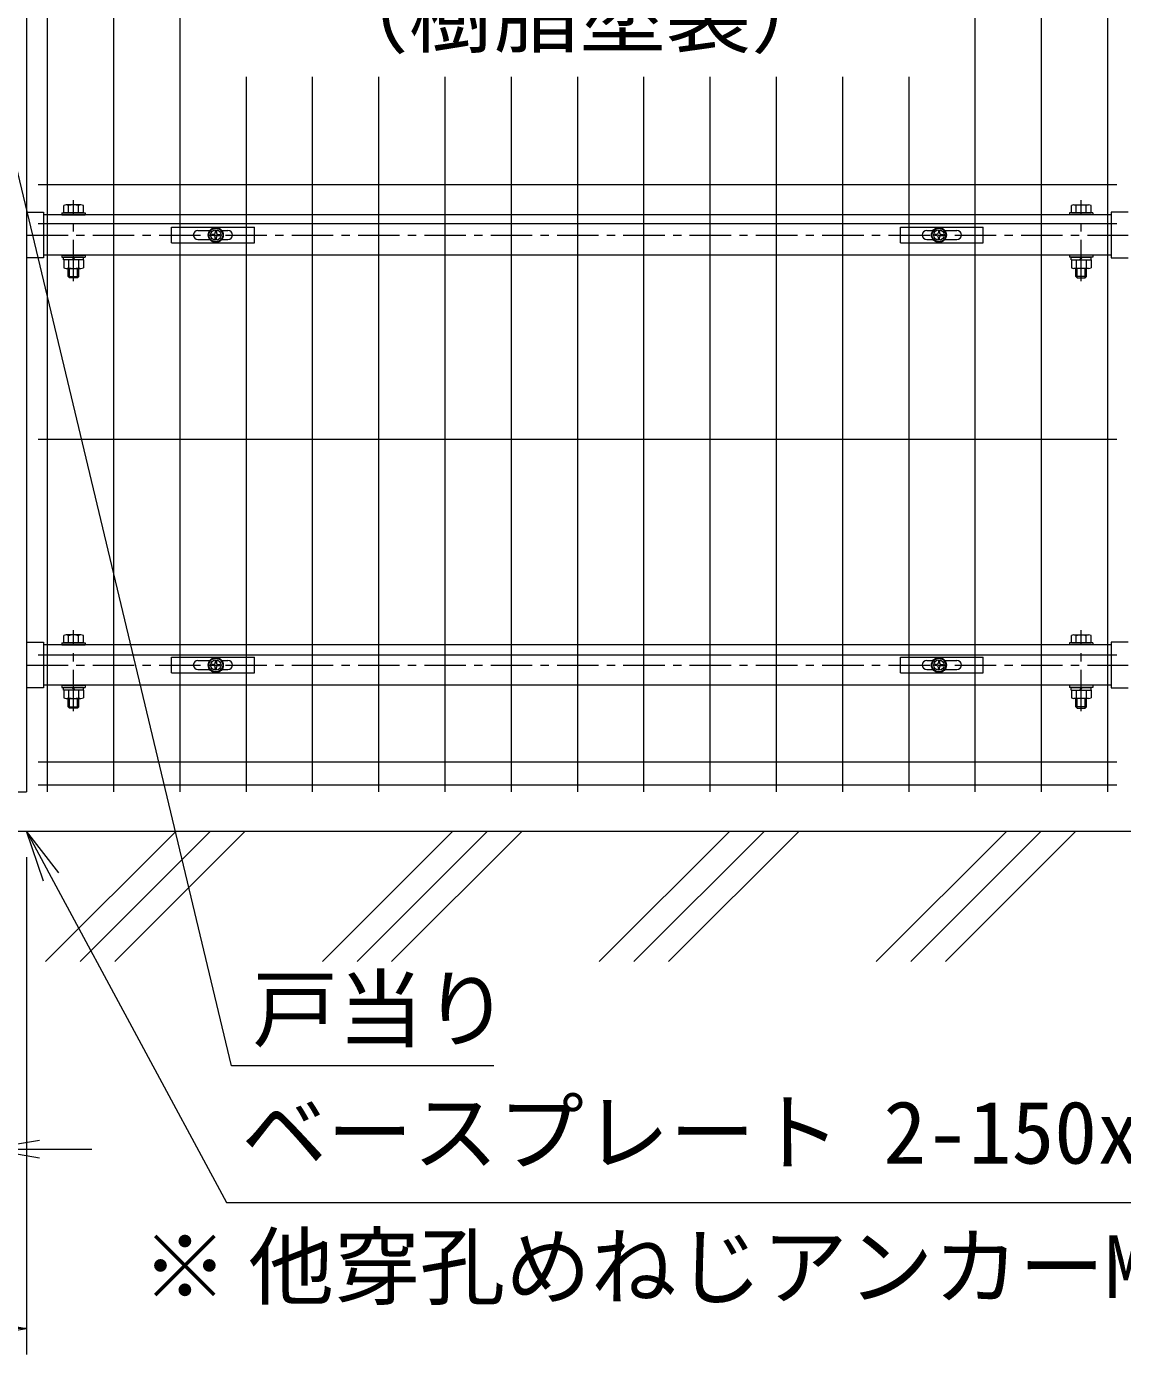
# Model space of a CAD drawing. Units: millimetres, scale not verified. Extents: x -4200 to 4200, y -2970 to 2970.
# Drawn here: x -3269 to -2429, y -251 to 767 of the extents above; entities that cross this region are included whole.
import ezdxf
from ezdxf.enums import TextEntityAlignment as Align

# ---------------------------------------------------------------- set-up
doc = ezdxf.new("R2010")
doc.units = ezdxf.units.MM
doc.header["$LTSCALE"] = 20
doc.linetypes.add('USER1', pattern=[50.8, 31.75, -6.35, 6.35, -6.35])
for name, color, linetype, lineweight in [('0-0_D-STR-TXT', 7, 'Continuous', 9), ('0-1_D-STR1', 1, 'Continuous', 18), ('0-2_D-STR-DIM', 7, 'Continuous', 9), ('0-3_0', 7, 'Continuous', 9), ('0-5_D-STR3', 3, 'Continuous', 13), ('0-6_Defpoints', 6, 'Continuous', 18), ('0-7_D-BMK', 2, 'USER1', 13), ('0-8_D-STR2', 7, 'Continuous', 9), ('0-B_D-DCR-HCH', 7, 'Continuous', 9), ('0-C_D-BGD', 7, 'Continuous', 9)]:
    doc.layers.add(name, color=color, linetype=linetype, lineweight=lineweight)
doc.styles.add('ＭＳ ゴシック', font='')
doc.styles.get('ＭＳ ゴシック').set_extended_font_data('MS Gothic')

# ---------------------------------------------------------------- blocks, each defined once
blk = doc.blocks.new('U59')
at = {"layer": '0-1_D-STR1'}
for p, q in [((1000, 18300), (1000, 600)), ((1000, 9484), (1260, 9484)), ((1260, 9484), (1260, 8786)), ((17620, 9445), (1260, 9445)), ((17620, 9484), (17620, 8786)), ((17880, 9484), (17620, 9484)), ((1260, 8786), (1000, 8786)), ((17620, 8825), (1260, 8825)), ((17620, 8786), (17880, 8786)), ((1260, 2893), (1260, 2195)), ((17620, 2854), (1260, 2854)), ((17880, 2893), (17620, 2893)), ((17620, 2893), (17620, 2195)), ((1260, 2195), (1000, 2195)), ((17620, 2234), (1260, 2234)), ((200, 600), (1000, 600))]:
    blk.add_line(p, q, dxfattribs=at)
for points in [[(1000, 2893), (1260, 2893), (1260, 2195)], [(17620, 2893), (17620, 2195), (17880, 2195)]]:
    blk.add_lwpolyline(points, dxfattribs=at)
at = {"layer": '0-5_D-STR3'}
for p, q in [((1570, 9477), (1570, 9586)), ((1832.5, 9597.1), (1607.5, 9597.1)), ((1645, 9477), (1645, 9586)), ((1795, 9477), (1795, 9586)), ((1870, 9477), (1870, 9586)), ((17009.9, 9477), (17009.9, 9586)), ((17047.4, 9597.1), (17272.5, 9597.1)), ((17085, 9477), (17085, 9586)), ((17235, 9477), (17235, 9586)), ((17310, 9477), (17310, 9586)), ((1540, 9477), (1540, 9445)), ((1540, 9477), (1900, 9477)), ((1540, 9445), (1900, 9445)), ((1870, 9477), (1570, 9477)), ((1900, 9477), (1900, 9445)), ((16980, 9477), (16980, 9445)), ((17340, 9477), (16980, 9477)), ((17340, 9445), (16980, 9445)), ((17009.9, 9477), (17310, 9477)), ((17340, 9477), (17340, 9445)), ((1540, 8825), (1540, 8793)), ((1540, 8825), (1900, 8825)), ((1540, 8793), (1900, 8793)), ((1570, 8753), (1570, 8634)), ((1645, 8753), (1645, 8634)), ((1727.5, 8753), (1704.4, 8793)), ((1741.4, 8753), (1718.3, 8793)), ((1795, 8753), (1795, 8634)), ((1870, 8753), (1870, 8634)), ((1900, 8825), (1900, 8793)), ((16980, 8825), (16980, 8793)), ((17340, 8825), (16980, 8825)), ((17340, 8793), (16980, 8793)), ((17009.9, 8753), (17009.9, 8634)), ((17085, 8753), (17085, 8634)), ((17138.6, 8753), (17161.7, 8793)), ((17152.5, 8753), (17175.6, 8793)), ((17235, 8753), (17235, 8634)), ((17310, 8753), (17310, 8634)), ((17340, 8825), (17340, 8793)), ((1607.5, 8623), (1832.5, 8623)), ((1640, 8497), (1640, 8623)), ((1660, 8477), (1660, 8623)), ((1780, 8477), (1780, 8623)), ((1800, 8497), (1800, 8623)), ((17272.5, 8623), (17047.4, 8623)), ((17080, 8497), (17080, 8623)), ((17100, 8477), (17100, 8623)), ((17220, 8477), (17220, 8623)), ((17240, 8497), (17240, 8623)), ((1640, 8497), (1660, 8477)), ((1640, 8497), (1800, 8497)), ((1780, 8477), (1660, 8477)), ((1780, 8477), (1800, 8497)), ((17100, 8477), (17080, 8497)), ((17240, 8497), (17080, 8497)), ((17100, 8477), (17220, 8477)), ((17240, 8497), (17220, 8477)), ((1540, 2886), (1540, 2854)), ((1540, 2886), (1900, 2886)), ((1540, 2854), (1900, 2854)), ((1570, 2886), (1570, 2995)), ((1870, 2886), (1570, 2886)), ((1832.5, 3006.1), (1607.5, 3006.1)), ((1645, 2886), (1645, 2995)), ((1795, 2886), (1795, 2995)), ((1870, 2886), (1870, 2995)), ((1900, 2886), (1900, 2854)), ((16980, 2886), (16980, 2854)), ((17340, 2886), (16980, 2886)), ((17340, 2854), (16980, 2854)), ((17009.9, 2886), (17009.9, 2995)), ((17009.9, 2886), (17310, 2886)), ((17047.4, 3006.1), (17272.5, 3006.1)), ((17085, 2886), (17085, 2995)), ((17235, 2886), (17235, 2995)), ((17310, 2886), (17310, 2995)), ((17340, 2886), (17340, 2854)), ((1540, 2234), (1540, 2202)), ((1540, 2234), (1900, 2234)), ((1540, 2202), (1900, 2202)), ((1570, 2162), (1570, 2043)), ((1645, 2162), (1645, 2043)), ((1727.5, 2162), (1704.4, 2202)), ((1741.4, 2162), (1718.3, 2202)), ((1795, 2162), (1795, 2043)), ((1870, 2162), (1870, 2043)), ((1900, 2234), (1900, 2202)), ((16980, 2234), (16980, 2202)), ((17340, 2234), (16980, 2234)), ((17340, 2202), (16980, 2202)), ((17009.9, 2162), (17009.9, 2043)), ((17085, 2162), (17085, 2043)), ((17138.6, 2162), (17161.7, 2202)), ((17152.5, 2162), (17175.6, 2202)), ((17235, 2162), (17235, 2043)), ((17310, 2162), (17310, 2043)), ((17340, 2234), (17340, 2202)), ((1607.5, 2032), (1832.5, 2032)), ((1640, 1906), (1640, 2032)), ((1640, 1906), (1660, 1886)), ((1640, 1906), (1800, 1906)), ((1660, 1886), (1660, 2032)), ((1780, 1886), (1660, 1886)), ((1780, 1886), (1780, 2032)), ((1780, 1886), (1800, 1906)), ((1800, 1906), (1800, 2032)), ((17272.5, 2032), (17047.4, 2032)), ((17080, 1906), (17080, 2032)), ((17100, 1886), (17080, 1906)), ((17240, 1906), (17080, 1906)), ((17100, 1886), (17100, 2032)), ((17100, 1886), (17220, 1886)), ((17220, 1886), (17220, 2032)), ((17240, 1906), (17220, 1886)), ((17240, 1906), (17240, 2032))]:
    blk.add_line(p, q, dxfattribs=at)
for points in [[(1874, 8753), (1566, 8753), (1566, 8793)], [(1874, 8753), (1874, 8793), (1566, 8793)], [(17006, 8753), (17314, 8753), (17314, 8793)], [(17006, 8753), (17006, 8793), (17314, 8793)], [(1874, 2162), (1566, 2162), (1566, 2202)], [(1874, 2162), (1874, 2202), (1566, 2202)], [(17006, 2162), (17314, 2162), (17314, 2202)], [(17006, 2162), (17006, 2202), (17314, 2202)]]:
    blk.add_lwpolyline(points, dxfattribs=at)
for centre, radius, start, end in [((1607.5, 9528), 69.1, 57.13278, 122.86722), ((1720, 9337.2), 259.8, 73.22135, 106.77865), ((1832.5, 9528), 69.1, 57.13278, 122.86722), ((17047.4, 9528), 69.1, 57.13278, 122.86722), ((17160, 9337.2), 259.8, 73.22135, 106.77865), ((17272.5, 9528), 69.1, 57.13278, 122.86722), ((1607.5, 8692.1), 69.1, 237.13278, 302.86722), ((1720, 8882.8), 259.8, 253.22135, 286.77865), ((1832.5, 8692.1), 69.1, 237.13278, 302.86722), ((17047.4, 8692.1), 69.1, 237.13278, 302.86722), ((17160, 8882.8), 259.8, 253.22135, 286.77865), ((17272.5, 8692.1), 69.1, 237.13278, 302.86722), ((1607.5, 2937), 69.1, 57.13278, 122.86722), ((1720, 2746.2), 259.8, 73.22135, 106.77865), ((1832.5, 2937), 69.1, 57.13278, 122.86722), ((17047.4, 2937), 69.1, 57.13278, 122.86722), ((17160, 2746.2), 259.8, 73.22135, 106.77865), ((17272.5, 2937), 69.1, 57.13278, 122.86722), ((1607.5, 2101.1), 69.1, 237.13278, 302.86722), ((1720, 2291.8), 259.8, 253.22135, 286.77865), ((1832.5, 2101.1), 69.1, 237.13278, 302.86722), ((17047.4, 2101.1), 69.1, 237.13278, 302.86722), ((17160, 2291.8), 259.8, 253.22135, 286.77865), ((17272.5, 2101.1), 69.1, 237.13278, 302.86722)]:
    blk.add_arc(centre, radius, start, end, dxfattribs=at)
at = {"layer": '0-6_Defpoints'}
for centre in [(3900, 9135), (14980, 9135), (3900, 2544), (14980, 2544)]:
    blk.add_circle(centre, 80, dxfattribs=at)
at = {"layer": '0-7_D-BMK'}
for p, q in [((1720, 8428), (1720, 9669.8)), ((17160, 8428), (17160, 9669.8)), ((1000, 9135), (17880, 9135)), ((1720, 1837), (1720, 3078.8)), ((17160, 1837), (17160, 3078.8)), ((1000, 2544), (17880, 2544))]:
    blk.add_line(p, q, dxfattribs=at)
blk = doc.blocks.new('A$C1aa64d16')
at = {"layer": '0-5_D-STR3'}
for p, q in [((-679.7, 120), (590.3, 120)), ((-679.7, -120), (-679.7, 120)), ((-274.7, 70), (-91.2, 70)), ((-37.1, 8.4), (-63, 7.9)), ((-63, 7.9), (-63, -7.9)), ((-7.9, 63), (-8.4, 37.1)), ((-7.9, 63), (7.9, 63)), ((7.9, 63), (8.4, 37.1)), ((37.1, 8.4), (63, 7.9)), ((63, 7.9), (63, -7.9)), ((91.2, 70), (185.3, 70)), ((-274.7, -70), (-91.2, -70)), ((-37.1, -8.4), (-63, -7.9)), ((-7.9, -63), (-8.4, -37.1)), ((37.1, -8.4), (63, -7.9)), ((91.2, -70), (185.3, -70))]:
    blk.add_line(p, q, dxfattribs=at)
for points in [[(-679.7, -120), (590.3, -120), (590.3, 120)], [(-7.9, -63), (7.9, -63), (8.4, -37.1)]]:
    blk.add_lwpolyline(points, dxfattribs=at)
for radius in [115, 105]:
    blk.add_circle((0, 0), radius, dxfattribs=at)
for centre, radius, start, end in [((-274.7, 0), 70, 90, 270), ((-38.1, 38.1), 29.8, 270, 0), ((38.1, 38.1), 29.8, 180, 270), ((185.3, 0), 70, 270, 90), ((-38.1, -38.1), 29.8, 0, 90), ((38.1, -38.1), 29.8, 90, 180)]:
    blk.add_arc(centre, radius, start, end, dxfattribs=at)
blk = doc.blocks.new('A$Cf29bf4b8')
at = {"layer": '0-5_D-STR3'}
for p, q in [((-590.3, 120), (679.7, 120)), ((-590.3, -120), (-590.3, 120)), ((-185.3, 70), (-91.2, 70)), ((-37.1, 8.4), (-63, 7.9)), ((-63, 7.9), (-63, -7.9)), ((-7.9, 63), (-8.4, 37.1)), ((-7.9, 63), (7.9, 63)), ((7.9, 63), (8.4, 37.1)), ((37.1, 8.4), (63, 7.9)), ((63, 7.9), (63, -7.9)), ((91.2, 70), (274.7, 70)), ((-185.3, -70), (-91.2, -70)), ((-37.1, -8.4), (-63, -7.9)), ((-7.9, -63), (-8.4, -37.1)), ((37.1, -8.4), (63, -7.9)), ((91.2, -70), (274.7, -70))]:
    blk.add_line(p, q, dxfattribs=at)
for points in [[(-590.3, -120), (679.7, -120), (679.7, 120)], [(-7.9, -63), (7.9, -63), (8.4, -37.1)]]:
    blk.add_lwpolyline(points, dxfattribs=at)
for radius in [115, 105]:
    blk.add_circle((0, 0), radius, dxfattribs=at)
for centre, radius, start, end in [((-185.3, 0), 70, 90, 270), ((-38.1, 38.1), 29.8, 270, 0), ((38.1, 38.1), 29.8, 180, 270), ((274.7, 0), 70, 270, 90), ((-38.1, -38.1), 29.8, 0, 90), ((38.1, -38.1), 29.8, 90, 180)]:
    blk.add_arc(centre, radius, start, end, dxfattribs=at)
blk = doc.blocks.new('_Open')
at = {"layer": '0-3_0'}
blk.add_line((-20, 3.33), (0, 0), dxfattribs=at)
blk.add_lwpolyline([(-20, -3.33), (0, 0), (-20, 0)], dxfattribs=at)
blk = doc.blocks.new('MLeader2')
at = {"layer": '0-0_D-STR-TXT'}
blk.add_line((-3255.82, 111.9), (-3268.92, 150.28), dxfattribs=at)
for points in [[(-3244.08, 118.22), (-3268.92, 150.28), (-3249.95, 115.06)], [(-3249.95, 115.06), (-3115.62, -134.33), (-2340.79, -134.33), (-2288.59, -134.33)]]:
    blk.add_lwpolyline(points, dxfattribs=at)

msp = doc.modelspace()

# ---------------------------------------------------------------- linework, layer by layer
at = {"layer": '0-0_D-STR-TXT'}
msp.add_lwpolyline([(-2910.93, -29.55), (-3111.99, -29.55), (-3288.08, 707.38)], dxfattribs=at)
at = {"layer": '0-2_D-STR-DIM'}
for p, q in [((-3268.92, 130.28), (-3268.92, -250.73)), ((-3258.92, -93.55), (-3218.92, -93.55))]:
    msp.add_line(p, q, dxfattribs=at)
at = {"layer": '0-8_D-STR2'}
for p, q in [((-3253.08, 1150.28), (-3253.08, 180.28)), ((-3202.31, 1150.28), (-3202.31, 180.28)), ((-3151.54, 1150.28), (-3151.54, 180.28)), ((-2542.3, 1150.28), (-2542.3, 180.28)), ((-2491.53, 1150.28), (-2491.53, 180.28)), ((-2440.76, 1150.28), (-2440.76, 180.28)), ((-3100.77, 728.18), (-3100.77, 180.28)), ((-3050, 728.18), (-3050, 180.28)), ((-2999.23, 728.18), (-2999.23, 180.28)), ((-2948.46, 728.18), (-2948.46, 180.28)), ((-2897.69, 728.18), (-2897.69, 180.28)), ((-2846.92, 728.18), (-2846.92, 180.28)), ((-2796.15, 728.18), (-2796.15, 180.28)), ((-2745.38, 728.18), (-2745.38, 180.28)), ((-2694.61, 728.18), (-2694.61, 180.28)), ((-2643.84, 728.18), (-2643.84, 180.28)), ((-2593.07, 728.18), (-2593.07, 180.28)), ((-3260.08, 645.78), (-2433.76, 645.78)), ((-3260.08, 615.78), (-2433.76, 615.78)), ((-3260.08, 450.53), (-2433.76, 450.53)), ((-3260.08, 285.28), (-2433.76, 285.28)), ((-3260.08, 203.27), (-2433.76, 203.27)), ((-3260.08, 185.68), (-2433.76, 185.68))]:
    msp.add_line(p, q, dxfattribs=at)
at = {"layer": '0-B_D-DCR-HCH'}
for p, q in [((-3254.4, 50.28), (-3154.4, 150.28)), ((-3227.88, 50.28), (-3127.88, 150.28)), ((-3201.36, 50.28), (-3101.36, 150.28)), ((-3042.26, 50.28), (-2942.26, 150.28)), ((-3015.75, 50.28), (-2915.75, 150.28)), ((-2989.23, 50.28), (-2889.23, 150.28)), ((-2830.13, 50.28), (-2730.13, 150.28)), ((-2803.62, 50.28), (-2703.62, 150.28)), ((-2777.1, 50.28), (-2677.1, 150.28)), ((-2618, 50.28), (-2518, 150.28)), ((-2591.48, 50.28), (-2491.48, 150.28)), ((-2564.97, 50.28), (-2464.97, 150.28))]:
    msp.add_line(p, q, dxfattribs=at)
at = {"layer": '0-C_D-BGD'}
msp.add_line((-3724.6, 150.28), (-1933.23, 150.28), dxfattribs=at)

# ---------------------------------------------------------------- block references
at = {"layer": '0-0_D-STR-TXT'}
msp.add_blockref('MLeader2', (0, 0), dxfattribs=at)
at = {"layer": '0-2_D-STR-DIM'}
for name, p, xscale, yscale in [('U59', (-3318.92, 150.28), 0.05, 0.05), ('A$C1aa64d16', (-3123.92, 607.03), 0.05, 0.05), ('A$Cf29bf4b8', (-2569.92, 607.03), 0.05, 0.05), ('A$C1aa64d16', (-3123.92, 277.48), 0.05, 0.05), ('A$Cf29bf4b8', (-2569.92, 277.48), 0.05, 0.05), ('_Open', (-3268.92, -230.73), 2, 2)]:
    msp.add_blockref(name, p, dxfattribs=dict(at, xscale=xscale, yscale=yscale))
at = {"layer": '0-2_D-STR-DIM', "xscale": 2, "yscale": 2, "rotation": 180}
msp.add_blockref('_Open', (-3298.92, -93.55), dxfattribs=at)

# ---------------------------------------------------------------- texts
at = {"layer": '0-0_D-STR-TXT', "style": 'ＭＳ ゴシック'}
for s, p in [('（樹脂塗装）', (-3041.84, 737.45)), ('戸当り', (-3095.95, -24.46)), ('ベースプレート 2-150x65x6', (-3104.29, -118.93)), ('他穿孔めねじアンカーM12', (-3098.96, -221.95)), ('※', (-3180.43, -221.88))]:
    msp.add_text(s, height=48.09, dxfattribs=at).set_placement(p, align=Align.BOTTOM_LEFT)

doc.saveas('drawing.dxf')
